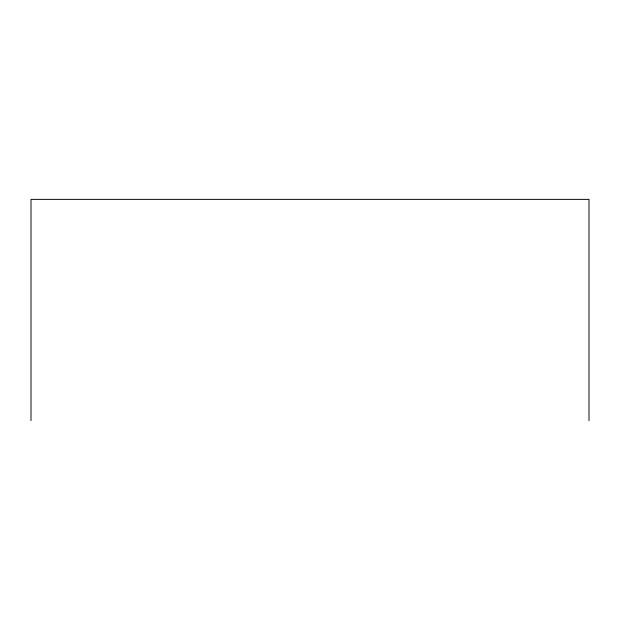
<?xml version="1.0" encoding="UTF-8"?>
<svg xmlns="http://www.w3.org/2000/svg" width="620" height="620" viewBox="0 0 620 620"><rect width="100%" height="100%" fill="white"/><g stroke="black" fill="none" stroke-linecap="round" stroke-linejoin="round"><path stroke-width="0.93" d="M589 420.624L589 199.376L31 199.376L31 420.624"/></g></svg>
